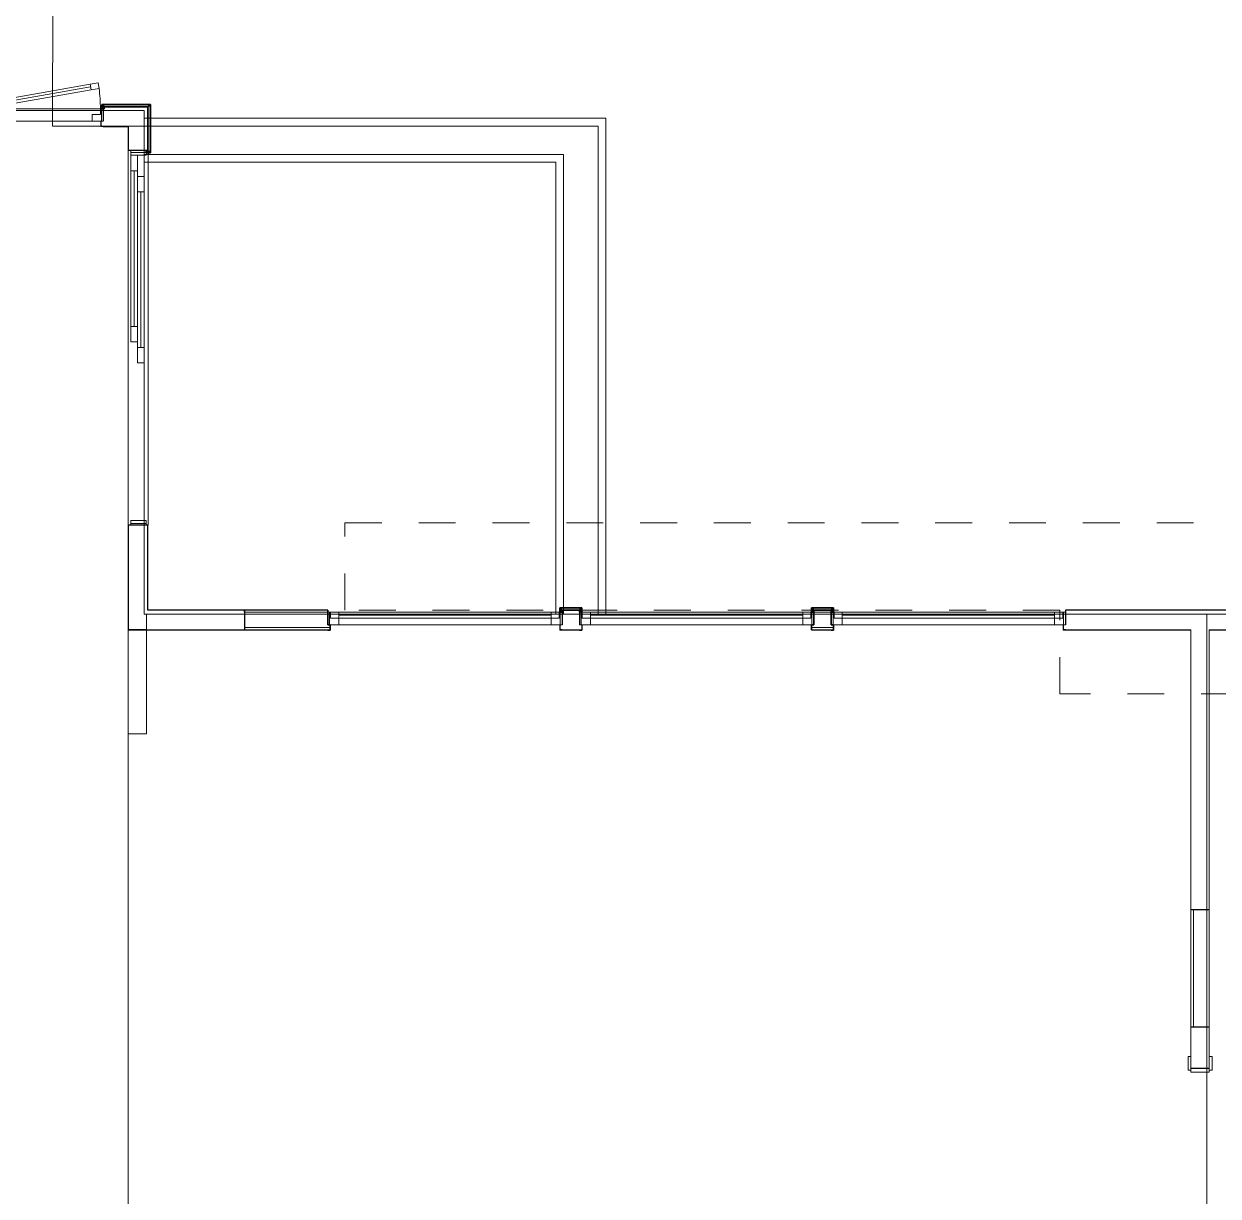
# Model space of a CAD drawing. Header units: inches. Extents: x -1094 to 3113, y -1192 to 2792.
# Drawn here: x 304 to 614.7, y 257.1 to 562.1 of the extents above; entities that cross this region are included whole.
import ezdxf

# ---------------------------------------------------------------- set-up
doc = ezdxf.new("R2010")
doc.units = ezdxf.units.IN
doc.header["$MEASUREMENT"] = 0
doc.linetypes.add('Dashed', pattern=[19.2, 9.6, -9.6])
doc.linetypes.add('Wipeout_Contour', pattern=[39.370079, 0, -39.370079])
for name, color, linetype in [('A - FLOORS.3D', 7, 'Continuous'), ('A - PATIOS - STOOPS.3D', 7, 'Continuous'), ('A - WALLS - EXTERIOR.3D', 7, 'Continuous'), ('A - WALLS - INTERIOR.3D', 7, 'Continuous'), ('Cut Fills', 7, 'Continuous'), ('L - SITE - SURFACES.3D', 7, 'Continuous'), ('New_A - ROOFS.3D', 7, 'Continuous'), ('New_A - WALL - EXTERIOR FINISH.3D', 7, 'Continuous'), ('New_Cut Fills', 7, 'Continuous'), ('New_Doors', 7, 'Continuous'), ('New_Windows', 7, 'Continuous')]:
    doc.layers.add(name, color=color, linetype=linetype)
for name, color, linetype, lineweight in [('A - FLOORS.3D_Pen_No__121', 7, 'Continuous', 18), ('A - PATIOS - STOOPS.3D_Pen_No__121', 7, 'Continuous', 18), ('A - WALLS - EXTERIOR.3D_Pen_No__121', 7, 'Continuous', 25), ('A - WALLS - INTERIOR.3D_Pen_No__1', 7, 'Continuous', 18), ('A - WALLS - INTERIOR.3D_Pen_No__121', 7, 'Continuous', 18), ('L - SITE - SURFACES.3D_Pen_No__121', 7, 'Continuous', 18), ('New_A - ROOFS.3D_Pen_No__5', 7, 'Continuous', 9), ('New_A - WALL - EXTERIOR FINISH.3D_Pen_No__1', 7, 'Continuous', 35), ('New_A - WALLS - EXTERIOR.3D_Pen_No__1', 7, 'Continuous', 35), ('New_A - WALLS - EXTERIOR.3D_Pen_No__144', 7, 'Continuous', 25), ('New_A - WALLS - INTERIOR.3D_Pen_No__143', 7, 'Continuous', 18), ('New_Doors_Pen_No__143', 7, 'Continuous', 18), ('New_Doors_Pen_No__144', 7, 'Continuous', 25), ('New_Doors_Pen_No__3', 7, 'Continuous', 18), ('New_Doors_Pen_No__8', 7, 'Continuous', 18), ('New_Skin Separator Lines_Pen_No__2', 7, 'Continuous', 9), ('New_Windows_Pen_No__144', 7, 'Continuous', 25), ('New_Windows_Pen_No__3', 7, 'Continuous', 18), ('New_Windows_Pen_No__6', 7, 'Continuous', 9), ('New_Windows_Pen_No__8', 7, 'Continuous', 18)]:
    doc.layers.add(name, color=color, linetype=linetype, lineweight=lineweight)

# ---------------------------------------------------------------- blocks, each defined once
blk = doc.blocks.new('Roof_1', base_point=(387.5, 409.5))
at = {"layer": 'New_A - ROOFS.3D_Pen_No__5', "color": 7, "linetype": 'Dashed', "lineweight": 9, "flags": 128}
for points in [[(387.5, 432.25), (820, 432.25)], [(387.5, 409.5), (387.5, 432.25)], [(573.5, 409.5), (387.5, 409.5)], [(573.5, 387.75), (573.5, 409.5)], [(811.87, 387.75), (573.5, 387.75)]]:
    blk.add_lwpolyline(points, dxfattribs=at)
blk = doc.blocks.new('Slab_6', base_point=(0.5, 249.38))
at = {"layer": 'A - FLOORS.3D_Pen_No__121', "color": 7, "linetype": 'Continuous', "lineweight": 18, "flags": 128}
blk.add_lwpolyline([(0.5, 249.38), (0.5, 38.5), (4.62, 38.5), (4.62, 0.5), (188.25, 0.5), (188.25, 38.5), (385.5, 38.5), (385.5, 0.5), (572.5, 0.5), (572.5, 194.25), (611.75, 194.25), (611.75, 408.5), (335.87, 408.5), (335.87, 377.37), (331.12, 377.37), (331.12, 249.38)], close=True, dxfattribs=at)
blk = doc.blocks.new('Slab_8', base_point=(0.5, 539.5))
at = {"layer": 'A - FLOORS.3D_Pen_No__121', "color": 7, "linetype": 'Continuous', "lineweight": 18, "flags": 128}
blk.add_lwpolyline([(0.5, 539.5), (0.5, 249.38), (331.12, 249.38), (331.12, 431.62), (335.25, 431.62), (335.25, 539.5)], close=True, dxfattribs=at)
blk = doc.blocks.new('Slab_12', base_point=(442.37, 408.5))
at = {"layer": 'A - PATIOS - STOOPS.3D_Pen_No__121', "color": 7, "linetype": 'Continuous', "lineweight": 18, "flags": 128}
blk.add_lwpolyline([(442.37, 408.5), (442.37, 526.12), (335.25, 526.12), (335.25, 408.5)], close=True, dxfattribs=at)
blk = doc.blocks.new('Slab_13', base_point=(453.375, 408.5))
at = {"layer": 'A - PATIOS - STOOPS.3D_Pen_No__121', "color": 7, "linetype": 'Continuous', "lineweight": 18, "flags": 128}
blk.add_lwpolyline([(453.375, 408.5), (453.375, 535.5), (335.25, 535.5), (335.25, 408.5)], close=True, dxfattribs=at)
blk = doc.blocks.new('Slab_14', base_point=(107.02, 899.77))
at = {"layer": 'L - SITE - SURFACES.3D_Pen_No__121', "color": 7, "linetype": 'Continuous', "lineweight": 18, "flags": 128}
blk.add_lwpolyline([(311.46, 568.63), (311.41, 535.5), (453.38, 535.5), (453.38, 408.5), (705.38, 408.5)], dxfattribs=at)
blk = doc.blocks.new('W1 Casement 26[3]')
at = {"layer": 'New_Windows_Pen_No__144', "color": 7, "linetype": 'Continuous', "lineweight": 25}
for p, q in [((284.12, 540), (284.12, 539.5)), ((284.12, 539.5), (284.12, 536.75)), ((324.62, 540), (324.62, 539.5)), ((324.62, 539.5), (324.62, 536.75)), ((284.12, 535.38), (284.75, 535.38)), ((284.75, 536.75), (284.75, 535.38)), ((324, 536.75), (324, 535.38)), ((324.62, 535.38), (324, 535.38))]:
    blk.add_line(p, q, dxfattribs=at)
at = {"layer": 'New_Windows_Pen_No__3', "color": 7, "linetype": 'Continuous', "lineweight": 18}
for p, q in [((321.19, 546.4), (286.97, 540.37)), ((287.23, 538.89), (321.45, 544.93)), ((323.28, 546.77), (321.19, 546.4)), ((321.19, 546.4), (321.45, 544.93)), ((321.45, 544.93), (323.54, 545.3)), ((323.54, 545.3), (323.28, 546.77)), ((284.62, 540), (284.12, 540)), ((284.12, 540), (284.12, 536.75)), ((284.87, 540), (284.62, 540)), ((284.62, 540), (284.62, 536.75)), ((284.62, 536.75), (284.62, 540)), ((286.97, 540.37), (284.87, 540)), ((304.37, 540), (284.87, 540)), ((284.87, 538.5), (284.87, 540)), ((284.87, 540), (285.14, 538.52)), ((287, 538.5), (284.87, 538.5)), ((285.14, 538.52), (287.23, 538.89)), ((287.23, 538.89), (286.97, 540.37)), ((287, 536.75), (287, 538.5)), ((323.87, 540), (304.37, 540)), ((323.87, 538.5), (321.75, 538.5)), ((321.75, 538.5), (321.75, 536.75)), ((324.12, 540), (323.87, 540)), ((323.87, 540), (323.87, 538.5)), ((324.12, 536.75), (324.12, 540)), ((324.62, 540), (324.12, 540)), ((324.12, 540), (324.12, 536.75)), ((324.62, 536.75), (324.62, 540)), ((284.12, 536.75), (284.62, 536.75)), ((284.62, 536.75), (287, 536.75)), ((287, 536.75), (304.37, 536.75)), ((304.37, 536.75), (321.75, 536.75)), ((321.75, 536.75), (324.12, 536.75)), ((324.12, 536.75), (324.62, 536.75))]:
    blk.add_line(p, q, dxfattribs=at)
at = {"layer": 'New_Windows_Pen_No__6', "color": 7, "linetype": 'Continuous', "lineweight": 9}
blk.add_arc((284.87, 540), 39, 0, 7.7958, dxfattribs=at)
at = {"layer": 'New_Windows_Pen_No__8', "color": 7, "linetype": 'Continuous', "lineweight": 18}
blk.add_line((321.32, 545.66), (287.1, 539.63), dxfattribs=at)
blk = doc.blocks.new('Wall_3', base_point=(0, 540))
at = {"layer": 'A - WALLS - EXTERIOR.3D_Pen_No__121', "color": 7, "linetype": 'Continuous', "lineweight": 25}
for p, q in [((324.62, 540.5), (324.62, 540)), ((324.62, 540), (324.62, 539.5)), ((324.62, 539.5), (324.62, 536.75)), ((324, 536.75), (324, 535.37)), ((324.62, 535.37), (324, 535.37))]:
    blk.add_line(p, q, dxfattribs=at)
at = {"layer": 'A - WALLS - EXTERIOR.3D_Pen_No__121', "color": 7, "linetype": 'Continuous', "lineweight": 25, "flags": 128}
for points in [[(336.25, 540.5), (324.62, 540.5)], [(336.25, 540.5), (336.25, 540)], [(324.62, 535.37), (331.12, 535.37)]]:
    blk.add_lwpolyline(points, dxfattribs=at)
at = {"layer": 'New_Windows', "color": 7, "linetype": 'Continuous', "lineweight": 18}
blk.add_blockref('W1 Casement 26[3]', (0, 0), dxfattribs=at)
blk = doc.blocks.new('Rectangular Door Opening 26[6]')
at = {"layer": 'New_Doors_Pen_No__143', "color": 7, "linetype": 'Continuous', "lineweight": 18}
for p, q in [((607.62, 290.38), (607.62, 293.38)), ((607.62, 290.38), (607.62, 293.38)), ((612.37, 290.38), (612.37, 293.38)), ((612.37, 290.38), (612.37, 293.38)), ((607.62, 253.13), (607.62, 250.13)), ((607.62, 253.13), (607.62, 250.13)), ((612.37, 253.13), (612.37, 250.13)), ((612.37, 253.13), (612.37, 250.13))]:
    blk.add_line(p, q, dxfattribs=at)
at = {"layer": 'New_Doors_Pen_No__144', "color": 7, "linetype": 'Continuous', "lineweight": 25}
for p, q in [((607.62, 290.38), (608.25, 290.38)), ((607.62, 290.38), (608.25, 290.38)), ((608.25, 290.38), (611.75, 290.38)), ((608.25, 290.38), (611.75, 290.38)), ((611.75, 290.38), (612.37, 290.38)), ((611.75, 290.38), (612.37, 290.38)), ((607.62, 253.13), (608.25, 253.13)), ((607.62, 253.13), (608.25, 253.13)), ((608.25, 253.13), (611.75, 253.13)), ((608.25, 253.13), (611.75, 253.13)), ((611.75, 253.13), (612.37, 253.13)), ((611.75, 253.13), (612.37, 253.13))]:
    blk.add_line(p, q, dxfattribs=at)
at = {"layer": 'New_Doors_Pen_No__3', "color": 7, "linetype": 'Continuous', "lineweight": 18}
for p, q in [((607.62, 293.38), (606.88, 293.38)), ((606.88, 293.38), (606.88, 289.88)), ((607.62, 289.88), (607.62, 293.38)), ((613.12, 293.38), (612.37, 293.38)), ((612.37, 293.38), (612.37, 289.88)), ((613.12, 289.88), (613.12, 293.38)), ((606.88, 289.88), (607.62, 289.88)), ((612.37, 290.38), (607.62, 290.38)), ((607.62, 290.38), (607.62, 289.38)), ((607.62, 289.38), (612.37, 289.38)), ((612.37, 289.38), (612.37, 290.38)), ((612.37, 289.88), (613.12, 289.88)), ((606.88, 253.63), (606.88, 250.13)), ((607.62, 253.63), (606.88, 253.63)), ((612.37, 254.13), (607.62, 254.13)), ((607.62, 254.13), (607.62, 253.13)), ((607.62, 250.13), (607.62, 253.63)), ((607.62, 253.13), (612.37, 253.13)), ((612.37, 253.13), (612.37, 254.13)), ((612.37, 253.63), (612.37, 250.13)), ((613.12, 253.63), (612.37, 253.63)), ((613.12, 250.13), (613.12, 253.63)), ((606.88, 250.13), (607.62, 250.13)), ((612.37, 250.13), (613.12, 250.13))]:
    blk.add_line(p, q, dxfattribs=at)
blk = doc.blocks.new('Wall_21', base_point=(611.75, 197.75))
at = {"layer": 'A - WALLS - INTERIOR.3D_Pen_No__121', "color": 7, "linetype": 'Continuous', "lineweight": 18}
for p, q in [((607.62, 331.63), (607.62, 334.38)), ((612.37, 331.63), (612.37, 334.38)), ((607.62, 301.12), (607.62, 298.38)), ((612.37, 301.12), (612.37, 298.38)), ((607.62, 290.37), (607.62, 293.38)), ((612.37, 290.37), (612.37, 293.38)), ((607.62, 253.12), (607.62, 250.13)), ((612.37, 253.12), (612.37, 250.13))]:
    blk.add_line(p, q, dxfattribs=at)
at = {"layer": 'A - WALLS - INTERIOR.3D_Pen_No__121', "color": 7, "linetype": 'Continuous', "lineweight": 25}
for p, q in [((607.62, 331.63), (608.25, 331.63)), ((608.25, 331.63), (611.75, 331.63)), ((611.75, 331.63), (612.37, 331.63)), ((607.62, 301.12), (608.25, 301.12)), ((608.25, 301.12), (611.75, 301.12)), ((611.75, 301.12), (612.37, 301.12)), ((607.62, 290.37), (608.25, 290.37)), ((608.25, 290.37), (611.75, 290.37)), ((611.75, 290.37), (612.37, 290.37)), ((607.62, 253.12), (608.25, 253.12)), ((608.25, 253.12), (611.75, 253.12)), ((611.75, 253.12), (612.37, 253.12))]:
    blk.add_line(p, q, dxfattribs=at)
at = {"layer": 'A - WALLS - INTERIOR.3D_Pen_No__121', "color": 7, "linetype": 'Continuous', "lineweight": 18, "flags": 128}
for points in [[(607.62, 404.38), (607.62, 331.63)], [(612.37, 331.63), (612.37, 404.38)], [(607.62, 301.12), (607.62, 290.37)], [(612.37, 290.37), (612.37, 301.12)], [(607.62, 253.12), (607.62, 198.38)], [(612.37, 198.38), (612.37, 253.12)]]:
    blk.add_lwpolyline(points, dxfattribs=at)
at = {"layer": 'New_A - WALLS - INTERIOR.3D_Pen_No__143', "color": 7, "linetype": 'Continuous', "lineweight": 18, "flags": 128}
for points in [[(607.62, 331.63), (607.62, 301.12)], [(612.37, 301.12), (612.37, 331.63)]]:
    blk.add_lwpolyline(points, dxfattribs=at)
at = {"layer": 'New_Skin Separator Lines_Pen_No__2', "color": 7, "linetype": 'Continuous', "lineweight": 9, "flags": 128}
for points in [[(608.25, 331.63), (608.25, 301.12)], [(611.75, 301.12), (611.75, 331.63)]]:
    blk.add_lwpolyline(points, dxfattribs=at)
at = {"layer": 'New_Doors', "color": 7, "linetype": 'Continuous', "lineweight": 18}
blk.add_blockref('Rectangular Door Opening 26[6]', (0, 0), dxfattribs=at)
blk = doc.blocks.new('Wrapped End 26[19]')
at = {"color": 254, "linetype": 'Wipeout_Contour', "lineweight": 0, "ltscale": 2023.883415}
blk.add_wipeout([(335.87, 379.38), (335.25, 379.38), (335.25, 378), (335.87, 378)], dxfattribs=at).dxf.layer = 'Cut Fills'
at = {"color": 254, "linetype": 'Wipeout_Contour', "lineweight": 0, "ltscale": 2015.429684}
blk.add_wipeout([(335.87, 378), (331.12, 378), (331.12, 377.38), (335.87, 377.38)], dxfattribs=at).dxf.layer = 'Cut Fills'
at = {"layer": 'A - WALLS - INTERIOR.3D_Pen_No__1', "color": 7, "linetype": 'Continuous', "lineweight": 18}
for p, q in [((335.87, 378), (335.87, 379.38)), ((335.87, 377.38), (335.87, 378))]:
    blk.add_line(p, q, dxfattribs=at)
at = {"color": 254, "linetype": 'Wipeout_Contour', "lineweight": 0, "ltscale": 2012.978404}
blk.add_wipeout([(331.75, 379.38), (331.12, 379.38), (331.12, 378), (331.75, 378)], dxfattribs=at).dxf.layer = 'Cut Fills'
at = {"layer": 'A - WALLS - INTERIOR.3D_Pen_No__1', "color": 7, "linetype": 'Continuous', "lineweight": 18}
for p, q in [((331.12, 378), (331.12, 379.38)), ((331.12, 377.38), (331.12, 378)), ((331.12, 377.38), (335.87, 377.38))]:
    blk.add_line(p, q, dxfattribs=at)
blk = doc.blocks.new('Wall_36', base_point=(335.25, 377.38))
at = {"layer": 'A - WALLS - INTERIOR.3D_Pen_No__121', "color": 7, "linetype": 'Continuous', "lineweight": 25, "flags": 128}
for points in [[(331.75, 404.38), (331.12, 404.38)], [(335.25, 404.38), (331.75, 404.38)], [(335.87, 404.38), (335.25, 404.38)]]:
    blk.add_lwpolyline(points, dxfattribs=at)
at = {"layer": 'A - WALLS - INTERIOR.3D_Pen_No__121', "color": 7, "linetype": 'Continuous', "lineweight": 18, "flags": 128}
for points in [[(331.12, 404.38), (331.12, 379.37)], [(335.87, 379.37), (335.87, 404.38)]]:
    blk.add_lwpolyline(points, dxfattribs=at)
at = {"layer": 'A - WALLS - INTERIOR.3D', "color": 7, "linetype": 'Continuous', "lineweight": 35}
blk.add_blockref('Wrapped End 26[19]', (0, 0), dxfattribs=at)
blk = doc.blocks.new('Wall_71', base_point=(444, 409))
at = {"layer": 'New_Cut Fills', "linetype": 'Continuous', "lineweight": 0, "true_color": 0x262626}
blk.add_hatch(color=250, dxfattribs=at).paths.add_polyline_path([(444, 409), (444, 410.125), (443.375, 410.125), (443.375, 409)])
at = {"layer": 'New_A - WALL - EXTERIOR FINISH.3D_Pen_No__1', "color": 7, "linetype": 'Continuous', "lineweight": 35, "flags": 128}
for points in [[(444, 410.125), (443.375, 410.125)], [(443.375, 410.125), (443.375, 409)], [(443.375, 409), (444, 409)], [(444, 409), (444, 409.5)]]:
    blk.add_lwpolyline(points, dxfattribs=at)
blk = doc.blocks.new('Wall_72', base_point=(444, 409.5))
at = {"layer": 'New_Cut Fills', "linetype": 'Continuous', "lineweight": 0, "true_color": 0x262626}
blk.add_hatch(color=250, dxfattribs=at).paths.add_polyline_path([(444, 409.5), (448.5, 409.5), (448.5, 410.125), (444, 410.125)])
at = {"layer": 'New_A - WALL - EXTERIOR FINISH.3D_Pen_No__1', "color": 7, "linetype": 'Continuous', "lineweight": 35, "flags": 128}
for points in [[(448.5, 410.125), (444, 410.125)], [(444, 409.5), (448.5, 409.5)]]:
    blk.add_lwpolyline(points, dxfattribs=at)
blk = doc.blocks.new('Wall_73', base_point=(448.5, 409))
at = {"layer": 'New_Cut Fills', "linetype": 'Continuous', "lineweight": 0, "true_color": 0x262626}
blk.add_hatch(color=250, dxfattribs=at).paths.add_polyline_path([(449.125, 409), (449.125, 410.125), (448.5, 410.125), (448.5, 409)])
at = {"layer": 'New_A - WALL - EXTERIOR FINISH.3D_Pen_No__1', "color": 7, "linetype": 'Continuous', "lineweight": 35, "flags": 128}
for points in [[(449.125, 410.125), (448.5, 410.125)], [(448.5, 409.5), (448.5, 409)], [(448.5, 409), (449.125, 409)], [(449.125, 409), (449.125, 410.125)]]:
    blk.add_lwpolyline(points, dxfattribs=at)
blk = doc.blocks.new('Wall_74', base_point=(509.5, 409))
at = {"layer": 'New_Cut Fills', "linetype": 'Continuous', "lineweight": 0, "true_color": 0x262626}
blk.add_hatch(color=250, dxfattribs=at).paths.add_polyline_path([(509.5, 409), (509.5, 410.125), (508.875, 410.125), (508.875, 409)])
at = {"layer": 'New_A - WALL - EXTERIOR FINISH.3D_Pen_No__1', "color": 7, "linetype": 'Continuous', "lineweight": 35, "flags": 128}
for points in [[(509.5, 410.125), (508.875, 410.125)], [(508.875, 410.125), (508.875, 409)], [(508.875, 409), (509.5, 409)], [(509.5, 409), (509.5, 409.5)]]:
    blk.add_lwpolyline(points, dxfattribs=at)
blk = doc.blocks.new('Wall_75', base_point=(509.5, 409.5))
at = {"layer": 'New_Cut Fills', "linetype": 'Continuous', "lineweight": 0, "true_color": 0x262626}
blk.add_hatch(color=250, dxfattribs=at).paths.add_polyline_path([(509.5, 409.5), (514, 409.5), (514, 410.125), (509.5, 410.125)])
at = {"layer": 'New_A - WALL - EXTERIOR FINISH.3D_Pen_No__1', "color": 7, "linetype": 'Continuous', "lineweight": 35, "flags": 128}
for points in [[(514, 410.125), (509.5, 410.125)], [(509.5, 409.5), (514, 409.5)]]:
    blk.add_lwpolyline(points, dxfattribs=at)
blk = doc.blocks.new('Wall_76', base_point=(514, 409))
at = {"layer": 'New_Cut Fills', "linetype": 'Continuous', "lineweight": 0, "true_color": 0x262626}
blk.add_hatch(color=250, dxfattribs=at).paths.add_polyline_path([(514.625, 409), (514.625, 410.125), (514, 410.125), (514, 409)])
at = {"layer": 'New_A - WALL - EXTERIOR FINISH.3D_Pen_No__1', "color": 7, "linetype": 'Continuous', "lineweight": 35, "flags": 128}
for points in [[(514.625, 410.125), (514, 410.125)], [(514, 409.5), (514, 409)], [(514, 409), (514.625, 409)], [(514.625, 409), (514.625, 410.125)]]:
    blk.add_lwpolyline(points, dxfattribs=at)
blk = doc.blocks.new('Wall_88', base_point=(324.875, 540))
at = {"layer": 'New_Cut Fills', "linetype": 'Continuous', "lineweight": 0, "true_color": 0x262626}
blk.add_hatch(color=250, dxfattribs=at).paths.add_polyline_path([(324.875, 540), (324.875, 541.125), (324.25, 541.125), (324.25, 540)])
at = {"layer": 'New_A - WALL - EXTERIOR FINISH.3D_Pen_No__1', "color": 7, "linetype": 'Continuous', "lineweight": 35, "flags": 128}
for points in [[(324.875, 541.125), (324.25, 541.125)], [(324.25, 541.125), (324.25, 540)], [(324.25, 540), (324.875, 540)], [(324.875, 540), (324.875, 540.5)]]:
    blk.add_lwpolyline(points, dxfattribs=at)
blk = doc.blocks.new('Wall_89', base_point=(335.75, 529.125))
at = {"layer": 'New_Cut Fills', "linetype": 'Continuous', "lineweight": 0, "true_color": 0x262626}
blk.add_hatch(color=250, dxfattribs=at).paths.add_polyline_path([(335.75, 528.5), (336.875, 528.5), (336.875, 529.125), (335.75, 529.125)])
at = {"layer": 'New_A - WALL - EXTERIOR FINISH.3D_Pen_No__1', "color": 7, "linetype": 'Continuous', "lineweight": 35, "flags": 128}
for points in [[(336.25, 529.125), (335.75, 529.125)], [(335.75, 529.125), (335.75, 528.5)], [(335.75, 528.5), (336.875, 528.5)], [(336.875, 528.5), (336.875, 529.125)]]:
    blk.add_lwpolyline(points, dxfattribs=at)
blk = doc.blocks.new('Wall_90', base_point=(324.875, 540.5))
at = {"layer": 'New_Cut Fills', "linetype": 'Continuous', "lineweight": 0, "true_color": 0x262626}
for points in [[(336.25, 541.125), (324.875, 541.125), (324.875, 540.5), (336.25, 540.5)], [(336.25, 540.5), (336.875, 540.5), (336.875, 541.125)], [(336.875, 541.125), (336.25, 541.125), (336.25, 540.5)]]:
    blk.add_hatch(color=250, dxfattribs=at).paths.add_polyline_path(points)
at = {"layer": 'New_A - WALL - EXTERIOR FINISH.3D_Pen_No__1', "color": 7, "linetype": 'Continuous', "lineweight": 35, "flags": 128}
for points in [[(336.875, 541.125), (324.875, 541.125)], [(336.875, 541.125), (336.875, 540.5)], [(324.875, 540.5), (336.25, 540.5)]]:
    blk.add_lwpolyline(points, dxfattribs=at)
blk = doc.blocks.new('Wall_91', base_point=(336.25, 540.5))
at = {"layer": 'New_Cut Fills', "linetype": 'Continuous', "lineweight": 0, "true_color": 0x262626}
blk.add_hatch(color=250, dxfattribs=at).paths.add_polyline_path([(336.25, 540.5), (336.25, 529.125), (336.875, 529.125), (336.875, 540.5)])
at = {"layer": 'New_A - WALL - EXTERIOR FINISH.3D_Pen_No__1', "color": 7, "linetype": 'Continuous', "lineweight": 35, "flags": 128}
for points in [[(336.25, 540.5), (336.25, 529.125)], [(336.875, 529.125), (336.875, 540.5)]]:
    blk.add_lwpolyline(points, dxfattribs=at)
blk = doc.blocks.new('Slab_21', base_point=(455.37, 408.5))
at = {"layer": 'A - PATIOS - STOOPS.3D_Pen_No__121', "color": 7, "linetype": 'Continuous', "lineweight": 18, "flags": 128}
blk.add_lwpolyline([(455.37, 408.5), (455.37, 537.5), (335.25, 537.5), (335.25, 526.12), (442.37, 526.12), (442.37, 408.5)], close=True, dxfattribs=at)
blk = doc.blocks.new('Slab_22', base_point=(444.37, 408.5))
at = {"layer": 'A - PATIOS - STOOPS.3D_Pen_No__121', "color": 7, "linetype": 'Continuous', "lineweight": 18, "flags": 128}
blk.add_lwpolyline([(444.37, 408.5), (444.37, 528.12), (335.25, 528.12), (335.25, 408.5)], close=True, dxfattribs=at)
blk = doc.blocks.new('D2 Sliding 26[24]')
at = {"layer": 'New_Doors_Pen_No__144', "color": 7, "linetype": 'Continuous', "lineweight": 25}
for p, q in [((331.75, 529.125), (331.125, 529.125)), ((331.75, 529.125), (331.125, 529.125)), ((335.25, 529.125), (331.75, 529.125)), ((335.25, 529.125), (331.75, 529.125)), ((335.75, 529.125), (335.25, 529.125)), ((335.75, 529.125), (335.25, 529.125)), ((336.25, 529.125), (335.75, 529.125)), ((336.25, 529.125), (335.75, 529.125)), ((331.75, 431.625), (331.125, 431.625)), ((331.75, 431.625), (331.125, 431.625)), ((335.25, 431.625), (331.75, 431.625)), ((335.25, 431.625), (331.75, 431.625)), ((335.75, 431.625), (335.25, 431.625)), ((335.75, 431.625), (335.25, 431.625)), ((336.25, 431.625), (335.75, 431.625)), ((336.25, 431.625), (335.75, 431.625))]:
    blk.add_line(p, q, dxfattribs=at)
at = {"layer": 'New_Doors_Pen_No__3', "color": 7, "linetype": 'Continuous', "lineweight": 18}
for p, q in [((331.125, 529.125), (331.109375, 529.125)), ((331.109375, 529.125), (331.109375, 431.625)), ((331.75, 528.625), (331.75, 529.125)), ((331.75, 529.125), (335.75, 529.125)), ((335.75, 528.625), (331.75, 528.625)), ((331.75, 528.625), (331.75, 527.875)), ((335.75, 528.625), (335.75, 529.125)), ((335.75, 527.875), (335.75, 528.625)), ((336.265625, 529.125), (336.25, 529.125)), ((336.265625, 431.625), (336.265625, 529.125)), ((331.75, 527.875), (335.75, 527.875)), ((331.75, 527.875), (333.5, 527.875)), ((331.75, 523.875), (331.75, 527.875)), ((333.5, 527.875), (333.5, 523.875)), ((333.5, 523.875), (331.75, 523.875)), ((331.75, 483.375), (331.75, 523.875)), ((333.5, 483.375), (333.5, 523.875)), ((333.5, 522.375), (335.25, 522.375)), ((333.5, 518.375), (333.5, 522.375)), ((335.25, 522.375), (335.25, 518.375)), ((335.25, 518.375), (333.5, 518.375)), ((333.5, 477.875), (333.5, 518.375)), ((335.25, 477.875), (335.25, 518.375)), ((333.5, 483.375), (331.75, 483.375)), ((331.75, 483.375), (331.75, 479.375)), ((333.5, 479.375), (333.5, 483.375)), ((331.75, 479.375), (333.5, 479.375)), ((335.25, 477.875), (333.5, 477.875)), ((333.5, 477.875), (333.5, 473.875)), ((335.25, 473.875), (335.25, 477.875)), ((333.5, 473.875), (335.25, 473.875)), ((335.75, 432.875), (331.75, 432.875)), ((331.75, 432.875), (331.75, 432.125)), ((331.75, 432.125), (331.75, 431.625)), ((331.75, 432.125), (335.75, 432.125)), ((335.75, 432.125), (335.75, 432.875)), ((335.75, 432.125), (335.75, 431.625)), ((331.109375, 431.625), (331.125, 431.625)), ((331.75, 431.625), (335.75, 431.625)), ((336.25, 431.625), (336.265625, 431.625))]:
    blk.add_line(p, q, dxfattribs=at)
at = {"layer": 'New_Doors_Pen_No__8', "color": 7, "linetype": 'Continuous', "lineweight": 18}
for p, q in [((332.625, 483.375), (332.625, 523.875)), ((334.375, 477.875), (334.375, 518.375))]:
    blk.add_line(p, q, dxfattribs=at)
blk = doc.blocks.new('Wall_143', base_point=(335.75, 540))
at = {"layer": 'A - WALLS - EXTERIOR.3D_Pen_No__121', "color": 7, "linetype": 'Continuous', "lineweight": 25}
for p, q in [((331.75, 529.12), (331.12, 529.12)), ((335.25, 529.12), (331.75, 529.12)), ((335.75, 529.12), (335.25, 529.12)), ((336.25, 529.12), (335.75, 529.12)), ((331.75, 431.62), (331.12, 431.62)), ((335.25, 431.62), (331.75, 431.62)), ((335.75, 431.62), (335.25, 431.62)), ((336.25, 431.62), (335.75, 431.62))]:
    blk.add_line(p, q, dxfattribs=at)
at = {"layer": 'A - WALLS - EXTERIOR.3D_Pen_No__121', "color": 7, "linetype": 'Continuous', "lineweight": 25, "flags": 128}
for points in [[(336.25, 529.12), (336.25, 540)], [(331.12, 535.38), (331.12, 529.12)], [(331.12, 431.62), (331.12, 404.38)], [(336.25, 409.5), (336.25, 431.62)], [(331.12, 404.38), (331.75, 404.38)]]:
    blk.add_lwpolyline(points, dxfattribs=at)
at = {"layer": 'New_Doors', "color": 7, "linetype": 'Continuous', "lineweight": 18}
blk.add_blockref('D2 Sliding 26[24]', (0, 0), dxfattribs=at)
blk = doc.blocks.new('W Awning 1 26[30]')
at = {"layer": 'New_Windows_Pen_No__144', "color": 7, "linetype": 'Continuous', "lineweight": 25}
for p, q in [((514, 409), (514, 408.5)), ((514, 408.5), (514, 405.75)), ((575, 409), (575, 408.5)), ((575, 408.5), (575, 405.75)), ((514, 404.375), (514.625, 404.375)), ((514.625, 405.75), (514.625, 404.375)), ((574.375, 405.75), (574.375, 404.375)), ((575, 404.375), (574.375, 404.375))]:
    blk.add_line(p, q, dxfattribs=at)
at = {"layer": 'New_Windows_Pen_No__3', "color": 7, "linetype": 'Continuous', "lineweight": 18}
for p, q in [((514, 409), (514.5, 409)), ((514, 405.75), (514, 409)), ((514.5, 409), (514.75, 409)), ((514.5, 405.75), (514.5, 409)), ((514.5, 409), (514.5, 405.75)), ((514.75, 409), (544.5, 409)), ((514.75, 409), (514.75, 407.5)), ((514.75, 409), (516.875, 409)), ((514.75, 407.5), (514.75, 409)), ((514.75, 407.5), (516.875, 407.5)), ((516.875, 407.5), (514.75, 407.5)), ((516.875, 409), (516.875, 407.5)), ((516.875, 409), (572.125, 409)), ((516.875, 407.5), (516.875, 405.75)), ((572.125, 407.5), (516.875, 407.5)), ((544.5, 409), (574.25, 409)), ((572.125, 407.5), (572.125, 409)), ((572.125, 409), (574.25, 409)), ((572.125, 405.75), (572.125, 407.5)), ((572.125, 407.5), (574.25, 407.5)), ((574.25, 407.5), (572.125, 407.5)), ((574.25, 407.5), (574.25, 409)), ((574.25, 409), (574.5, 409)), ((574.25, 409), (574.25, 407.5)), ((574.5, 409), (574.5, 405.75)), ((574.5, 405.75), (574.5, 409)), ((574.5, 409), (575, 409)), ((575, 409), (575, 405.75)), ((514.5, 405.75), (514, 405.75)), ((516.875, 405.75), (514.5, 405.75)), ((544.5, 405.75), (516.875, 405.75)), ((572.125, 405.75), (544.5, 405.75)), ((574.5, 405.75), (572.125, 405.75)), ((575, 405.75), (574.5, 405.75))]:
    blk.add_line(p, q, dxfattribs=at)
at = {"layer": 'New_Windows_Pen_No__8', "color": 7, "linetype": 'Continuous', "lineweight": 18}
blk.add_line((516.875, 408.25), (572.125, 408.25), dxfattribs=at)
blk = doc.blocks.new('W Awning 1 26[31]')
at = {"layer": 'New_Windows_Pen_No__144', "color": 7, "linetype": 'Continuous', "lineweight": 25}
for p, q in [((383, 409), (383, 408.5)), ((383, 408.5), (383, 405.75)), ((444, 409), (444, 408.5)), ((444, 408.5), (444, 405.75)), ((383, 404.375), (383.625, 404.375)), ((383.625, 405.75), (383.625, 404.375)), ((443.375, 405.75), (443.375, 404.375)), ((444, 404.375), (443.375, 404.375))]:
    blk.add_line(p, q, dxfattribs=at)
at = {"layer": 'New_Windows_Pen_No__3', "color": 7, "linetype": 'Continuous', "lineweight": 18}
for p, q in [((383, 409), (383.5, 409)), ((383, 405.75), (383, 409)), ((383.5, 409), (383.75, 409)), ((383.5, 405.75), (383.5, 409)), ((383.5, 409), (383.5, 405.75)), ((383.75, 409), (413.5, 409)), ((383.75, 409), (383.75, 407.5)), ((383.75, 409), (385.875, 409)), ((383.75, 407.5), (383.75, 409)), ((383.75, 407.5), (385.875, 407.5)), ((385.875, 407.5), (383.75, 407.5)), ((385.875, 409), (385.875, 407.5)), ((385.875, 409), (441.125, 409)), ((385.875, 407.5), (385.875, 405.75)), ((441.125, 407.5), (385.875, 407.5)), ((413.5, 409), (443.25, 409)), ((441.125, 407.5), (441.125, 409)), ((441.125, 409), (443.25, 409)), ((441.125, 405.75), (441.125, 407.5)), ((441.125, 407.5), (443.25, 407.5)), ((443.25, 407.5), (441.125, 407.5)), ((443.25, 407.5), (443.25, 409)), ((443.25, 409), (443.5, 409)), ((443.25, 409), (443.25, 407.5)), ((443.5, 409), (443.5, 405.75)), ((443.5, 405.75), (443.5, 409)), ((443.5, 409), (444, 409)), ((444, 409), (444, 405.75)), ((383.5, 405.75), (383, 405.75)), ((385.875, 405.75), (383.5, 405.75)), ((413.5, 405.75), (385.875, 405.75)), ((441.125, 405.75), (413.5, 405.75)), ((443.5, 405.75), (441.125, 405.75)), ((444, 405.75), (443.5, 405.75))]:
    blk.add_line(p, q, dxfattribs=at)
at = {"layer": 'New_Windows_Pen_No__8', "color": 7, "linetype": 'Continuous', "lineweight": 18}
blk.add_line((385.875, 408.25), (441.125, 408.25), dxfattribs=at)
blk = doc.blocks.new('W Awning 1 26[32]')
at = {"layer": 'New_Windows_Pen_No__144', "color": 7, "linetype": 'Continuous', "lineweight": 25}
for p, q in [((448.5, 409), (448.5, 408.5)), ((448.5, 408.5), (448.5, 405.75)), ((509.5, 409), (509.5, 408.5)), ((509.5, 408.5), (509.5, 405.75)), ((448.5, 404.375), (449.125, 404.375)), ((449.125, 405.75), (449.125, 404.375)), ((508.875, 405.75), (508.875, 404.375)), ((509.5, 404.375), (508.875, 404.375))]:
    blk.add_line(p, q, dxfattribs=at)
at = {"layer": 'New_Windows_Pen_No__3', "color": 7, "linetype": 'Continuous', "lineweight": 18}
for p, q in [((448.5, 409), (449, 409)), ((448.5, 405.75), (448.5, 409)), ((449, 409), (449.25, 409)), ((449, 405.75), (449, 409)), ((449, 409), (449, 405.75)), ((449.25, 409), (479, 409)), ((449.25, 409), (449.25, 407.5)), ((449.25, 409), (451.375, 409)), ((449.25, 407.5), (449.25, 409)), ((449.25, 407.5), (451.375, 407.5)), ((451.375, 407.5), (449.25, 407.5)), ((451.375, 409), (451.375, 407.5)), ((451.375, 409), (506.625, 409)), ((451.375, 407.5), (451.375, 405.75)), ((506.625, 407.5), (451.375, 407.5)), ((479, 409), (508.75, 409)), ((506.625, 407.5), (506.625, 409)), ((506.625, 409), (508.75, 409)), ((506.625, 405.75), (506.625, 407.5)), ((506.625, 407.5), (508.75, 407.5)), ((508.75, 407.5), (506.625, 407.5)), ((508.75, 407.5), (508.75, 409)), ((508.75, 409), (509, 409)), ((508.75, 409), (508.75, 407.5)), ((509, 409), (509, 405.75)), ((509, 405.75), (509, 409)), ((509, 409), (509.5, 409)), ((509.5, 409), (509.5, 405.75)), ((449, 405.75), (448.5, 405.75)), ((451.375, 405.75), (449, 405.75)), ((479, 405.75), (451.375, 405.75)), ((506.625, 405.75), (479, 405.75)), ((509, 405.75), (506.625, 405.75)), ((509.5, 405.75), (509, 405.75))]:
    blk.add_line(p, q, dxfattribs=at)
at = {"layer": 'New_Windows_Pen_No__8', "color": 7, "linetype": 'Continuous', "lineweight": 18}
blk.add_line((451.375, 408.25), (506.625, 408.25), dxfattribs=at)
blk = doc.blocks.new('Wall_144', base_point=(335.75, 409))
at = {"layer": 'A - WALLS - EXTERIOR.3D_Pen_No__121', "color": 7, "linetype": 'Continuous', "lineweight": 25}
for p, q in [((361.37, 409.5), (361.37, 409)), ((361.37, 409), (361.37, 409.5)), ((361.37, 409), (361.37, 408.5)), ((361.37, 408.5), (361.37, 405)), ((444, 409.5), (444, 409)), ((444, 409), (444, 408.5)), ((444, 408.5), (444, 405.75)), ((448.5, 409.5), (448.5, 409)), ((448.5, 409), (448.5, 408.5)), ((448.5, 408.5), (448.5, 405.75)), ((575, 409.5), (575, 409)), ((575, 409), (575, 408.5)), ((575, 408.5), (575, 405.75)), ((361.37, 405), (361.37, 404.38)), ((443.37, 405.75), (443.37, 404.38)), ((444, 404.38), (443.37, 404.38)), ((448.5, 404.38), (449.12, 404.38)), ((449.12, 405.75), (449.12, 404.38)), ((574.37, 405.75), (574.37, 404.38)), ((575, 404.38), (574.37, 404.38))]:
    blk.add_line(p, q, dxfattribs=at)
at = {"layer": 'A - WALLS - EXTERIOR.3D_Pen_No__121', "color": 7, "linetype": 'Continuous', "lineweight": 25, "flags": 128}
for points in [[(361.37, 409.5), (336.25, 409.5)], [(448.5, 409.5), (444, 409.5)], [(636.37, 409.5), (575, 409.5)], [(331.75, 404.38), (361.37, 404.38)], [(444, 404.38), (448.5, 404.38)], [(575, 404.38), (607.62, 404.38)], [(612.37, 404.38), (636.37, 404.38)]]:
    blk.add_lwpolyline(points, dxfattribs=at)
at = {"layer": 'New_A - WALLS - EXTERIOR.3D_Pen_No__1', "color": 7, "linetype": 'Continuous', "lineweight": 35, "flags": 128}
for points in [[(383, 409.5), (383, 409)], [(383, 409), (383, 405.75)], [(509.5, 409), (509.5, 409.5)], [(509.5, 405.75), (509.5, 409)], [(514, 409.5), (514, 409)], [(514, 409), (514, 405.75)], [(383, 405.75), (383.62, 405.75)], [(383.62, 405.75), (383.62, 404.38)], [(508.87, 404.38), (508.87, 405.75)], [(508.87, 405.75), (509.5, 405.75)], [(514, 405.75), (514.62, 405.75)], [(514.62, 405.75), (514.62, 404.38)]]:
    blk.add_lwpolyline(points, dxfattribs=at)
at = {"layer": 'New_A - WALLS - EXTERIOR.3D_Pen_No__144', "color": 7, "linetype": 'Continuous', "lineweight": 25, "flags": 128}
for points in [[(383, 409.5), (361.37, 409.5)], [(514, 409.5), (509.5, 409.5)], [(361.37, 404.38), (383.62, 404.38)], [(508.87, 404.38), (514.62, 404.38)]]:
    blk.add_lwpolyline(points, dxfattribs=at)
at = {"layer": 'New_Skin Separator Lines_Pen_No__2', "color": 7, "linetype": 'Continuous', "lineweight": 9, "flags": 128}
for points in [[(383, 409), (361.37, 409)], [(383, 408.5), (361.37, 408.5)], [(514, 409), (509.5, 409)], [(514, 408.5), (509.5, 408.5)], [(361.37, 405), (383.62, 405)], [(508.87, 405), (514.62, 405)]]:
    blk.add_lwpolyline(points, dxfattribs=at)
at = {"layer": 'New_Windows', "color": 7, "linetype": 'Continuous', "lineweight": 18}
for name in ['W Awning 1 26[31]', 'W Awning 1 26[32]', 'W Awning 1 26[30]']:
    blk.add_blockref(name, (0, 0), dxfattribs=at)

msp = doc.modelspace()

# ---------------------------------------------------------------- block references
at = {"layer": 'A - FLOORS.3D', "color": 7, "linetype": 'Continuous', "lineweight": 18}
for name, p in [('Slab_8', (0.5, 539.5)), ('Slab_6', (0.5, 249.38))]:
    msp.add_blockref(name, p, dxfattribs=at)
at = {"layer": 'A - PATIOS - STOOPS.3D', "color": 7, "linetype": 'Continuous', "lineweight": 18}
for name, p in [('Slab_21', (455.37, 408.5)), ('Slab_13', (453.37, 408.5)), ('Slab_22', (444.37, 408.5)), ('Slab_12', (442.37, 408.5))]:
    msp.add_blockref(name, p, dxfattribs=at)
at = {"layer": 'A - WALLS - EXTERIOR.3D', "color": 7, "lineweight": 18}
msp.add_blockref('Wall_3', (0, 540), dxfattribs=at)
at = {"layer": 'A - WALLS - INTERIOR.3D', "color": 7, "lineweight": 18}
msp.add_blockref('Wall_21', (611.75, 197.75), dxfattribs=at)
at = {"layer": 'L - SITE - SURFACES.3D', "color": 7, "linetype": 'Continuous', "lineweight": 18}
msp.add_blockref('Slab_14', (107.02, 899.77), dxfattribs=at)
at = {"layer": 'New_A - ROOFS.3D', "color": 7, "linetype": 'Continuous', "lineweight": 18}
msp.add_blockref('Roof_1', (387.5, 409.5), dxfattribs=at)
at = {"layer": 'New_A - WALL - EXTERIOR FINISH.3D', "color": 7, "lineweight": 35}
for name, p in [('Wall_88', (324.87, 540)), ('Wall_90', (324.87, 540.5)), ('Wall_91', (336.25, 540.5)), ('Wall_89', (335.75, 529.12)), ('Wall_71', (444, 409)), ('Wall_72', (444, 409.5)), ('Wall_73', (448.5, 409)), ('Wall_74', (509.5, 409)), ('Wall_75', (509.5, 409.5)), ('Wall_76', (514, 409))]:
    msp.add_blockref(name, p, dxfattribs=at)

# ---------------------------------------------------------------- next in the draw order: block references
at = {"layer": 'A - WALLS - INTERIOR.3D', "color": 7, "lineweight": 18}
msp.add_blockref('Wall_36', (335.25, 377.38), dxfattribs=at)

# ---------------------------------------------------------------- next in the draw order: block references
at = {"layer": 'A - WALLS - EXTERIOR.3D', "color": 7, "lineweight": 18}
for name, p in [('Wall_143', (335.75, 540)), ('Wall_144', (335.75, 409))]:
    msp.add_blockref(name, p, dxfattribs=at)

doc.saveas('drawing.dxf')
